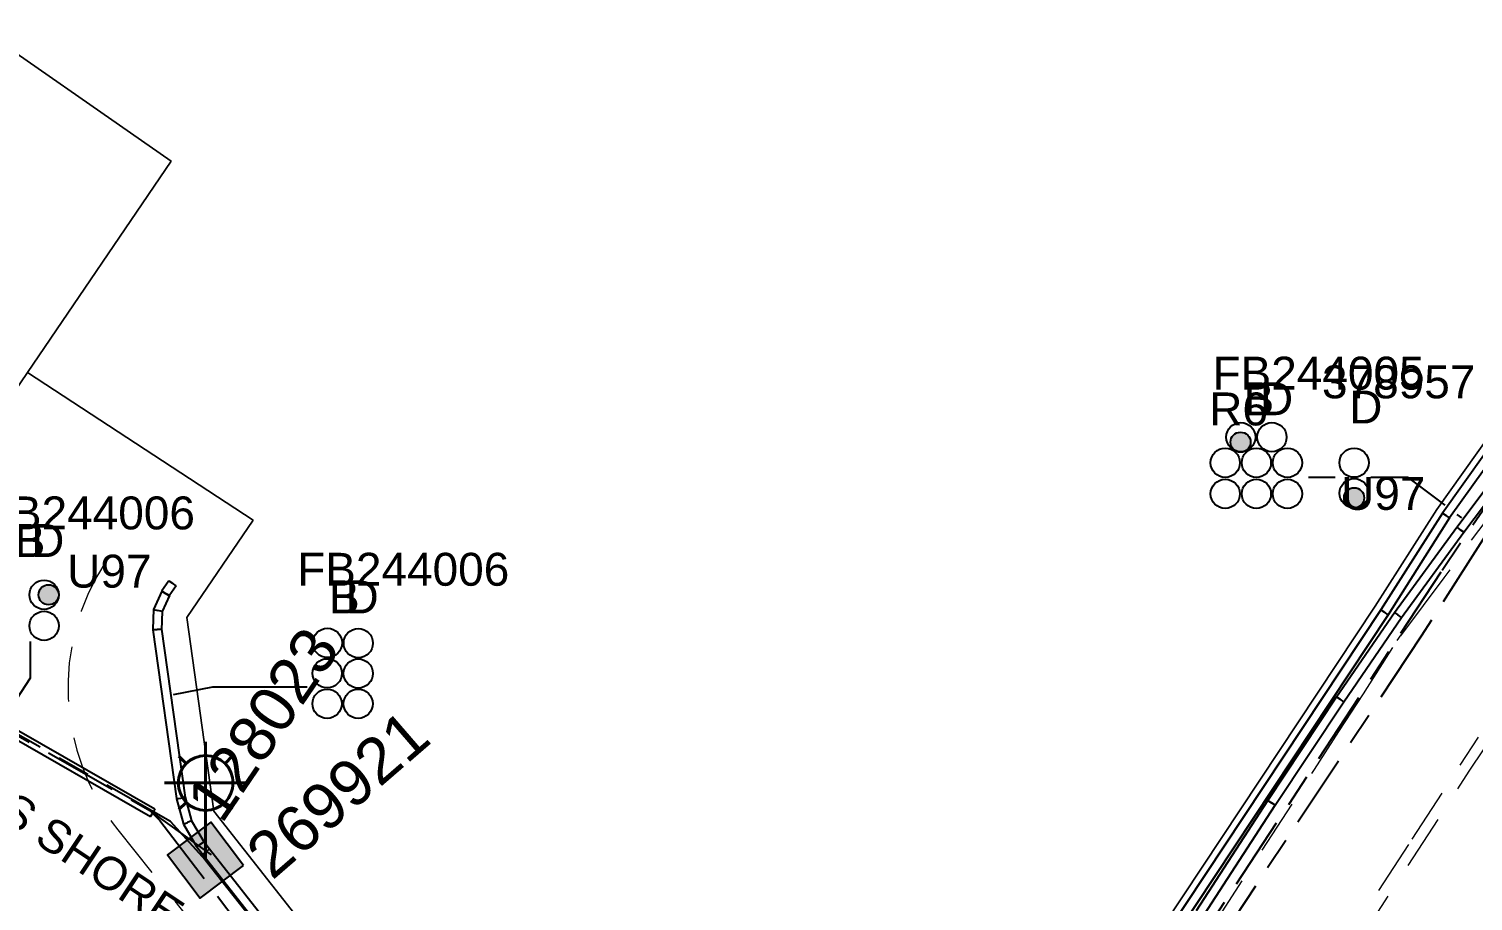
# Model space of a CAD drawing. Header units: metres. Extents: x 314728 to 315901, y 6265229 to 6266735.
# Drawn here: x 315186.7 to 315265.7, y 6266112.2 to 6266159.9 of the extents above; entities that cross this region are included whole.
import ezdxf
from ezdxf.enums import TextEntityAlignment as Align

# ---------------------------------------------------------------- set-up
doc = ezdxf.new("R2010")
doc.units = ezdxf.units.M
doc.linetypes.add('Cable Exist UG', pattern=[8.2, 4, -1.2, 1.8, -1.2])
doc.linetypes.add('Dash', pattern=[5, 3, -2])
doc.layers.get('0').update_dxf_attribs({"color": 6})
for name, color, linetype, lineweight in [('Cadastre Developer_SP_EXT', 250, 'Continuous', 5), ('Cadastre Land Parcels_SP_EXT', 250, 'Continuous', 5), ('Cadastre Roads_SP_EXT', 250, 'Continuous', 5)]:
    doc.layers.add(name, color=color, linetype=linetype, lineweight=lineweight)
for name, color, linetype in [('Duct_SP_EXT', 7, 'Continuous'), ('Equip_SP_SL_EXT', 7, 'Continuous'), ('Mains_HV_EXT', 7, 'Continuous'), ('Mains_SL_EXT', 7, 'Continuous'), ('SupportsUG_SP_LV_SL_EXT', 7, 'Continuous'), ('Trench_SP_EXT', 7, 'Continuous')]:
    doc.layers.add(name, color=color, linetype=linetype)
doc.styles.add('COLUMN_LABEL', font='arial.ttf')
doc.styles.add('iecARIAL', font='arial.ttf', dxfattribs={"height": 2})
doc.styles.add('POLE_LABEL', font='arial.ttf')
doc.styles.get("Standard").update_dxf_attribs({"font": 'arial.ttf'})

# ---------------------------------------------------------------- blocks, each defined once
blk = doc.blocks.new('COLUMN_EXT')
blk.add_hatch(color=256).paths.add_polyline_path([(-1.485, 1.485), (-1.485, -1.485), (1.485, -1.485), (1.485, 1.485)])
blk.add_lwpolyline([(-1.485, -1.485), (1.485, -1.485), (1.485, 1.485), (-1.485, 1.485)], close=True)
for tag, height, style, flags, p in [('ASSET_NUM', 2.5, 'COLUMN_LABEL', 8, (2, 2)), ('STRUCTURE_PLANT_NUMBER', 0.2, 'POLE_LABEL', 9, (1.813, 0.031)), ('STREET_CODE', 0.2, 'COLUMN_LABEL', 9, (1.813, -0.2))]:
    blk.add_attdef(tag, text='', height=height, dxfattribs=dict(style=style, flags=flags)).set_placement(p, align=Align.MIDDLE_LEFT)
at = {"flags": 9}
for tag, p in [('OWNED_BY', (1.813, -0.6)), ('STATE', (1.813, -0.8)), ('COLUMN_TYPE', (1.813, -0.4)), ('STREETNAME', (1.813, -1.6)), ('USAGE', (1.813, -1)), ('LEGEND', (1.813, -1.2)), ('LOCATION', (1.813, -1.4)), ('SUBURB', (1.813, -1.8)), ('NOTES', (1.813, -2))]:
    blk.add_attdef(tag, text='', height=0.2, dxfattribs=at).set_placement(p, align=Align.MIDDLE_LEFT)
at = {"flags": 1}
blk.add_attdef('Z', (1.813, -2.351), '', height=0.2, dxfattribs=at)
blk = doc.blocks.new('DUCT_EXT')
blk.add_circle((0, 0.8), 0.8)
at = {"flags": 1}
blk.add_attdef('Z', (0, 0), '', height=0.2, dxfattribs=at)
at = {"flags": 9}
for tag, p in [('DUCT_CODE', (0, 0)), ('XSECT_TYPE', (0, -0.2)), ('STATE', (0, -0.6)), ('FB_REFERENCE', (0, -0.4)), ('NOTES', (0, -0.8))]:
    blk.add_attdef(tag, text='', height=0.2, dxfattribs=at).set_placement(p, align=Align.MIDDLE_LEFT)
blk = doc.blocks.new('SL_LANTERN_EXT')
at = {"lineweight": 40}
for p, q in [((0, 1.968), (0, 6.468)), ((-1.459, 5.676), (-1.061, 5.278)), ((1.458, 5.676), (1.06, 5.278)), ((-2.25, 4.218), (2.25, 4.218)), ((-1.459, 2.759), (-1.061, 3.157)), ((0, 0), (0, 2.721)), ((1.458, 2.759), (1.06, 3.157))]:
    blk.add_line(p, q, dxfattribs=at)
blk.add_circle((0, 4.218), 1.5, dxfattribs=at)
at = {"style": 'iecARIAL', "flags": 8}
blk.add_attdef('ASSET_NUM', (1.5, 1.5), '', height=2.5, dxfattribs=at)
for tag, p, height, flags in [('CONSTRUCTED_VOLTAGE', (0.981, -0.653), 0.2, 9), ('CONTROL_TYPE', (0.981, -0.853), 0.2, 9), ('LNUMBER', (2.181, -3.253), 2.5, 8), ('OPERATING_VOLTAGE', (0.981, -1.653), 0.2, 9), ('LANTERN_PURPOSE', (0.981, -1.053), 0.2, 9), ('LANTERN_TYPE', (0.981, -1.253), 0.2, 9), ('NO_PHASES', (0.981, -1.453), 0.2, 9), ('ORIENTATION', (0.981, -1.853), 0.2, 9), ('OWNED_BY', (0.981, -2.053), 0.2, 9), ('STATE', (0.981, -2.253), 0.2, 9), ('USAGE', (0.981, -2.453), 0.2, 9), ('CEXIST', (0.981, -2.653), 0.2, 9), ('CNEW', (0.981, -2.853), 0.2, 9), ('CNUMBER', (0.981, -3.053), 0.2, 9), ('CREMOVE', (0.981, -3.253), 0.2, 9), ('CREPLACE', (0.981, -3.453), 0.2, 9), ('LKINGHEIGHT', (0.981, -3.653), 0.2, 9), ('LBRACKET', (0.981, -3.853), 0.2, 9), ('LBRACKETVOCAB', (0.981, -4.053), 0.2, 9), ('LCATEGORY', (0.981, -4.253), 0.2, 9), ('LCHARGE1', (0.981, -4.453), 0.2, 9), ('LCHARGE1PERCENT', (0.981, -4.653), 0.2, 9), ('LCHARGE2', (0.981, -4.853), 0.2, 9), ('LCHARGE2PERCENT', (0.981, -5.053), 0.2, 9), ('LCHARGE3', (0.981, -5.253), 0.2, 9), ('LCHARGE3PERCENT', (0.981, -5.453), 0.2, 9), ('LEXIST', (0.981, -5.653), 0.2, 9), ('LLAMP', (0.981, -5.853), 0.2, 9), ('LLAMPVOCAB', (0.981, -6.053), 0.2, 9), ('LMAST', (0.981, -6.253), 0.2, 9), ('LMASTVOCAB', (0.981, -6.453), 0.2, 9), ('LNEW', (0.981, -6.653), 0.2, 9), ('LANTNUMBER', (0.981, -6.853), 0.2, 9), ('LOUTREACH', (0.981, -7.253), 0.2, 9), ('LOUTREACHVOCAB', (0.981, -7.453), 0.2, 9), ('LRATECODE', (0.981, -7.653), 0.2, 9), ('LREMOVE', (0.981, -7.853), 0.2, 9), ('LREPLACE', (0.981, -8.053), 0.2, 9), ('LTYPE', (0.981, -8.253), 0.2, 9), ('LTYPEVOCAB', (0.981, -8.453), 0.2, 9), ('LEGEND', (0.981, -8.653), 0.2, 9), ('LOCATION', (0.981, -8.853), 0.2, 9), ('STREETNAME', (0.981, -9.253), 0.2, 9), ('SUBURB', (0.981, -9.453), 0.2, 1), ('NOTES', (0.981, -9.053), 0.2, 9)]:
    blk.add_attdef(tag, p, '', height=height, dxfattribs=dict(flags=flags))
blk = doc.blocks.new('CABLE_LARGE_EXT')
h = blk.add_hatch(color=256)
edge = h.paths.add_edge_path()
edge.add_arc((0, 0.55), 0.55, 0, 360)
blk.add_circle((0, 0.55), 0.55)
at = {"flags": 1}
blk.add_attdef('Z', (0, 0), '', height=0.2, dxfattribs=at)
at = {"flags": 9}
for tag, p in [('COND_CODE', (0, 0)), ('XSECT_SIZE', (0, -0.6)), ('STATE', (0, -0.4)), ('FB_REFERENCE', (0, -0.2)), ('NOTES', (0, -0.8))]:
    blk.add_attdef(tag, text='', height=0.2, dxfattribs=at).set_placement(p, align=Align.MIDDLE_LEFT)

msp = doc.modelspace()

# ---------------------------------------------------------------- linework, layer by layer
at = {"layer": 'Cadastre Developer_SP_EXT', "linetype": 'Dash'}
for points in [[(315288.222, 6266155.776, 0.064381), (315264.057, 6266129.833)], [(315190.844, 6266130.674, 0.324518), (315191.529, 6266116.069)]]:
    msp.add_lwpolyline(points, format="xyb", dxfattribs=at)
for points in [[(315264.057, 6266129.833), (315262.928, 6266128.319), (315261.682, 6266126.666)], [(315234.639, 6266085.099), (315248.69, 6266106.552), (315254.124, 6266114.947), (315256.989, 6266119.368), (315258.324, 6266121.433), (315259.664, 6266123.5), (315261.516, 6266126.417), (315261.72, 6266126.724)], [(315237.807, 6266076.848), (315253.945, 6266101.523), (315259.388, 6266109.914), (315264.825, 6266118.297), (315265.454, 6266119.268), (315267.091, 6266121.707)], [(315237.807, 6266076.848), (315237.709, 6266076.758), (315237.583, 6266076.719), (315237.452, 6266076.739), (315237.341, 6266076.813), (315237.274, 6266076.927), (315237.262, 6266077.059), (315237.309, 6266077.183), (315249.613, 6266095.961), (315255.071, 6266104.354), (315260.51, 6266112.744), (315262.33, 6266115.55), (315264.955, 6266119.597), (315265.962, 6266121.118)], [(315191.529, 6266116.069), (315202.265, 6266102.567)]]:
    msp.add_lwpolyline(points, dxfattribs=at)
at = {"layer": 'Cadastre Land Parcels_SP_EXT', "linetype": 'Continuous'}
msp.add_lwpolyline([(315249.842, 6266317.073), (315152.205, 6266167.426), (315182.696, 6266160.78), (315194.452, 6266152.62), (315186.594, 6266141.074), (315198.936, 6266132.994), (315195.3, 6266127.676), (315196.786, 6266117.078), (315211.283, 6266098.663), (315218.37, 6266091.807), (315227.489, 6266085.598), (315232.412, 6266086.162), (315236.105, 6266091.798), (315260.306, 6266128.282), (315263.682, 6266133.584), (315267.332, 6266138.701)], dxfattribs=at)
msp.add_lwpolyline([(315182.936, 6266135.7), (315186.594, 6266141.074), (315194.452, 6266152.62), (315182.696, 6266160.78), (315152.205, 6266167.426), (315140.972, 6266150.101), (315148.446, 6266142.219), (315156.694, 6266136.467), (315167.797, 6266131.398), (315172.277, 6266130.971), (315182.936, 6266135.7)], close=True, dxfattribs=at)
at = {"layer": 'Cadastre Roads_SP_EXT', "linetype": 'Continuous'}
msp.add_lwpolyline([(315182.936, 6266135.7), (315172.277, 6266130.971), (315167.797, 6266131.398), (315156.694, 6266136.467), (315148.446, 6266142.219), (315140.972, 6266150.101), (315126.663, 6266126.72), (315126.098, 6266125.825), (315219.788, 6266064.388), (315223.512, 6266074.645), (315227.489, 6266085.598), (315218.37, 6266091.807), (315211.283, 6266098.663), (315196.786, 6266117.078), (315195.3, 6266127.676), (315198.936, 6266132.994), (315186.594, 6266141.074), (315182.936, 6266135.7)], close=True, dxfattribs=at)
msp.add_lwpolyline([(315267.332, 6266138.701), (315263.682, 6266133.584), (315260.306, 6266128.282), (315236.105, 6266091.798), (315232.412, 6266086.162), (315255.616, 6266070.552), (315259.298, 6266075.988), (315291.476, 6266127.037)], dxfattribs=at)
at = {"layer": 'Duct_SP_EXT'}
for p, q in [((315267.62, 6266138.484), (315263.981, 6266133.383)), ((315268.003, 6266138.195), (315264.379, 6266133.114)), ((315264.767, 6266132.613), (315269.028, 6266138.294)), ((315265.153, 6266132.327), (315269.412, 6266138.006)), ((315263.981, 6266133.383), (315260.608, 6266128.086)), ((315263.981, 6266133.383), (315264.18, 6266133.248)), ((315264.379, 6266133.114), (315261.01, 6266127.824)), ((315261.354, 6266127.949), (315264.767, 6266132.613)), ((315264.379, 6266133.114), (315264.18, 6266133.248)), ((315264.767, 6266132.613), (315264.96, 6266132.47)), ((315261.746, 6266127.671), (315265.153, 6266132.327)), ((315265.153, 6266132.327), (315264.96, 6266132.47)), ((315194.319, 6266129.679), (315193.941, 6266129.126)), ((315194.319, 6266129.679), (315194.518, 6266129.544)), ((315194.716, 6266129.408), (315194.337, 6266128.855)), ((315194.716, 6266129.408), (315194.518, 6266129.544)), ((315193.929, 6266129.107), (315193.485, 6266128.101)), ((315193.941, 6266129.126), (315193.929, 6266129.107)), ((315193.929, 6266129.107), (315194.139, 6266128.99)), ((315193.941, 6266129.126), (315194.139, 6266128.99)), ((315194.35, 6266128.873), (315193.961, 6266127.99)), ((315194.337, 6266128.855), (315194.139, 6266128.99)), ((315194.35, 6266128.873), (315194.139, 6266128.99)), ((315194.337, 6266128.855), (315194.35, 6266128.873)), ((315193.485, 6266128.101), (315193.436, 6266127.025)), ((315193.485, 6266128.101), (315193.723, 6266128.046)), ((315193.961, 6266127.99), (315193.723, 6266128.046)), ((315193.961, 6266127.99), (315193.916, 6266127.003)), ((315260.608, 6266128.086), (315243.716, 6266102.62)), ((315261.01, 6266127.824), (315244.116, 6266102.355)), ((315258.191, 6266123.334), (315261.354, 6266127.949)), ((315260.608, 6266128.086), (315260.809, 6266127.955)), ((315261.01, 6266127.824), (315260.809, 6266127.955)), ((315261.354, 6266127.949), (315261.55, 6266127.81)), ((315258.589, 6266123.066), (315261.746, 6266127.671)), ((315261.746, 6266127.671), (315261.55, 6266127.81)), ((315176.668, 6266126.34), (315193.319, 6266116.784)), ((315176.907, 6266126.756), (315193.558, 6266117.2)), ((315193.436, 6266127.025), (315193.435, 6266127.003)), ((315193.435, 6266127.003), (315193.676, 6266127.014)), ((315193.435, 6266127.003), (315194.731, 6266117.765)), ((315193.436, 6266127.025), (315193.676, 6266127.014)), ((315193.917, 6266127.025), (315193.676, 6266127.014)), ((315193.916, 6266127.003), (315193.676, 6266127.014)), ((315193.916, 6266127.003), (315193.917, 6266127.025)), ((315193.917, 6266127.025), (315195.206, 6266117.831)), ((315254.429, 6266117.672), (315258.191, 6266123.334)), ((315258.191, 6266123.334), (315258.39, 6266123.2)), ((315258.589, 6266123.066), (315258.39, 6266123.2)), ((315254.831, 6266117.408), (315258.589, 6266123.066)), ((315194.731, 6266117.765), (315194.968, 6266117.798)), ((315194.731, 6266117.765), (315194.733, 6266117.749)), ((315194.733, 6266117.749), (315194.968, 6266117.798)), ((315194.733, 6266117.749), (315195.117, 6266116.366)), ((315195.204, 6266117.847), (315194.968, 6266117.798)), ((315195.206, 6266117.831), (315194.968, 6266117.798)), ((315195.206, 6266117.831), (315195.204, 6266117.847)), ((315195.204, 6266117.847), (315195.563, 6266116.556)), ((315250.527, 6266111.649), (315254.429, 6266117.672)), ((315254.429, 6266117.672), (315254.63, 6266117.54)), ((315193.319, 6266116.784), (315193.438, 6266116.992)), ((315193.558, 6266117.2), (315193.438, 6266116.992)), ((315250.933, 6266111.391), (315254.831, 6266117.408)), ((315254.831, 6266117.408), (315254.63, 6266117.54)), ((315195.117, 6266116.366), (315195.34, 6266116.461)), ((315195.117, 6266116.366), (315195.841, 6266115.146)), ((315195.563, 6266116.556), (315195.34, 6266116.461)), ((315195.563, 6266116.556), (315196.254, 6266115.39)), ((315195.841, 6266115.146), (315196.047, 6266115.268)), ((315195.849, 6266115.132), (315196.047, 6266115.268)), ((315196.246, 6266115.404), (315196.047, 6266115.268)), ((315196.254, 6266115.39), (315196.047, 6266115.268)), ((315196.254, 6266115.39), (315196.246, 6266115.404)), ((315196.246, 6266115.404), (315196.552, 6266115.015)), ((315195.841, 6266115.146), (315195.849, 6266115.132)), ((315195.849, 6266115.132), (315196.175, 6266114.718)), ((315196.175, 6266114.718), (315196.364, 6266114.866)), ((315196.175, 6266114.718), (315196.364, 6266114.866)), ((315196.175, 6266114.718), (315209.84, 6266097.36)), ((315196.552, 6266115.015), (315196.364, 6266114.866)), ((315196.552, 6266115.015), (315196.364, 6266114.866)), ((315196.552, 6266115.015), (315210.197, 6266097.682))]:
    msp.add_line(p, q, dxfattribs=at)
for points in [[(315256.662, 6266135.341), (315258.114, 6266135.352)], [(315260.064, 6266135.352), (315262.065, 6266135.352), (315264.119, 6266133.819)], [(315264.769, 6266133.299), (315265.028, 6266133.117)], [(315186.742, 6266126.362), (315186.742, 6266124.346), (315185.282, 6266122.12)], [(315201.889, 6266123.862), (315196.705, 6266123.862), (315194.562, 6266123.445)]]:
    msp.add_lwpolyline(points, dxfattribs=at)
at = {"layer": 'Mains_HV_EXT', "linetype": 'Cable Exist UG'}
for points in [[(315137.451, 6266149.866), (315147.212, 6266139.614), (315154.863, 6266134.14), (315166.583, 6266128.664), (315172.772, 6266127.91), (315173.462, 6266128.344), (315193.277, 6266117.121), (315193.821, 6266116.577), (315208.806, 6266096.904), (315216.71, 6266089.24), (315226.772, 6266082.5), (315234.23, 6266083.356), (315251.127, 6266108.798)], [(315279.865, 6266148.584), (315277.604, 6266146.282), (315273.543, 6266141.693), (315269.729, 6266136.895), (315266.17, 6266131.906), (315262.822, 6266126.647), (315251.889, 6266110.154), (315251.868, 6266106.3), (315251.868, 6266106.3), (315243.376, 6266093.514)]]:
    msp.add_lwpolyline(points, dxfattribs=at)
at = {"layer": 'Mains_SL_EXT', "linetype": 'Cable Exist UG'}
for points in [[(315280.217, 6266150.329), (315272.79, 6266142.297), (315267.912, 6266136.021), (315263.893, 6266130.14), (315245.103, 6266101.502)], [(315196.331, 6266114.404), (315194.406, 6266116.52), (315172.629, 6266128.927), (315165.923, 6266130.063)], [(315196.331, 6266114.404), (315209.59, 6266097.523), (315219.432, 6266088.591)]]:
    msp.add_lwpolyline(points, dxfattribs=at)
at = {"layer": 'Trench_SP_EXT', "linetype": 'Cable Exist UG'}
msp.add_lwpolyline([(315193.401, 6266117.001), (315196.638, 6266114.699)], dxfattribs=at)

# ---------------------------------------------------------------- block references
at = {"layer": 'Duct_SP_EXT'}
for name, p in [('DUCT_EXT', (315252.955, 6266136.731)), ('DUCT_EXT', (315254.655, 6266136.731)), ('CABLE_LARGE_EXT', (315252.941, 6266136.704)), ('DUCT_EXT', (315252.105, 6266135.331)), ('DUCT_EXT', (315253.805, 6266135.331)), ('DUCT_EXT', (315255.505, 6266135.331)), ('DUCT_EXT', (315259.15, 6266135.335)), ('DUCT_EXT', (315252.105, 6266133.631)), ('DUCT_EXT', (315253.805, 6266133.631)), ('DUCT_EXT', (315255.505, 6266133.631)), ('DUCT_EXT', (315259.154, 6266133.663)), ('CABLE_LARGE_EXT', (315259.154, 6266133.663)), ('DUCT_EXT', (315202.992, 6266125.48)), ('DUCT_EXT', (315204.683, 6266125.467)), ('DUCT_EXT', (315202.985, 6266123.818)), ('DUCT_EXT', (315204.678, 6266123.809)), ('DUCT_EXT', (315202.974, 6266122.156)), ('DUCT_EXT', (315204.674, 6266122.156))]:
    msp.add_blockref(name, p, dxfattribs=at)
at = {"layer": 'Duct_SP_EXT', "rotation": 90}
for name, p in [('DUCT_EXT', (315188.293, 6266128.915)), ('CABLE_LARGE_EXT', (315188.293, 6266128.915)), ('DUCT_EXT', (315188.293, 6266127.215))]:
    msp.add_blockref(name, p, dxfattribs=at)
at = {"layer": 'Equip_SP_SL_EXT'}
ref = msp.add_blockref('SL_LANTERN_EXT', (315196.331, 6266114.404), dxfattribs=at)
ref.add_attrib('ASSET_NUM', '128023', dxfattribs={"layer": '0', "height": 2.5, "rotation": 55.83076, "style": 'iecARIAL'}).set_placement((315197.831, 6266115.904), align=Align.BOTTOM_LEFT)
at = {"layer": 'SupportsUG_SP_LV_SL_EXT'}
ref = msp.add_blockref('COLUMN_EXT', (315196.331, 6266114.404), dxfattribs=dict(at, rotation=127.0622804507015))
ref.add_attrib('ASSET_NUM', '269921', dxfattribs={"layer": '0', "height": 2.5, "rotation": 40.85505, "style": 'COLUMN_LABEL'}).set_placement((315198.331, 6266115.154), align=Align.TOP_LEFT)

# ---------------------------------------------------------------- texts
at = {"layer": 'Cadastre Roads_SP_EXT'}
msp.add_text('LES SHORE PL', height=1.8, rotation=326.31113, dxfattribs=at).set_placement((315182.349, 6266118.431))
at = {"layer": 'Duct_SP_EXT'}
for s, p in [('FB244005', (315251.405, 6266140.131)), ('378957', (315257.396, 6266139.655)), ('B', (315253.105, 6266138.731)), ('D', (315254.005, 6266138.731)), ('R6', (315251.226, 6266138.173)), ('D', (315258.885, 6266138.281)), ('U97', (315258.44, 6266133.554)), ('FB244006', (315184.144, 6266132.488)), ('B', (315185.889, 6266130.976)), ('D', (315186.789, 6266130.976)), ('U97', (315188.758, 6266129.303)), ('FB244006', (315201.338, 6266129.407)), ('B', (315203.082, 6266127.895)), ('D', (315203.983, 6266127.895))]:
    msp.add_text(s, height=1.8, dxfattribs=at).set_placement(p)

doc.saveas('drawing.dxf')
